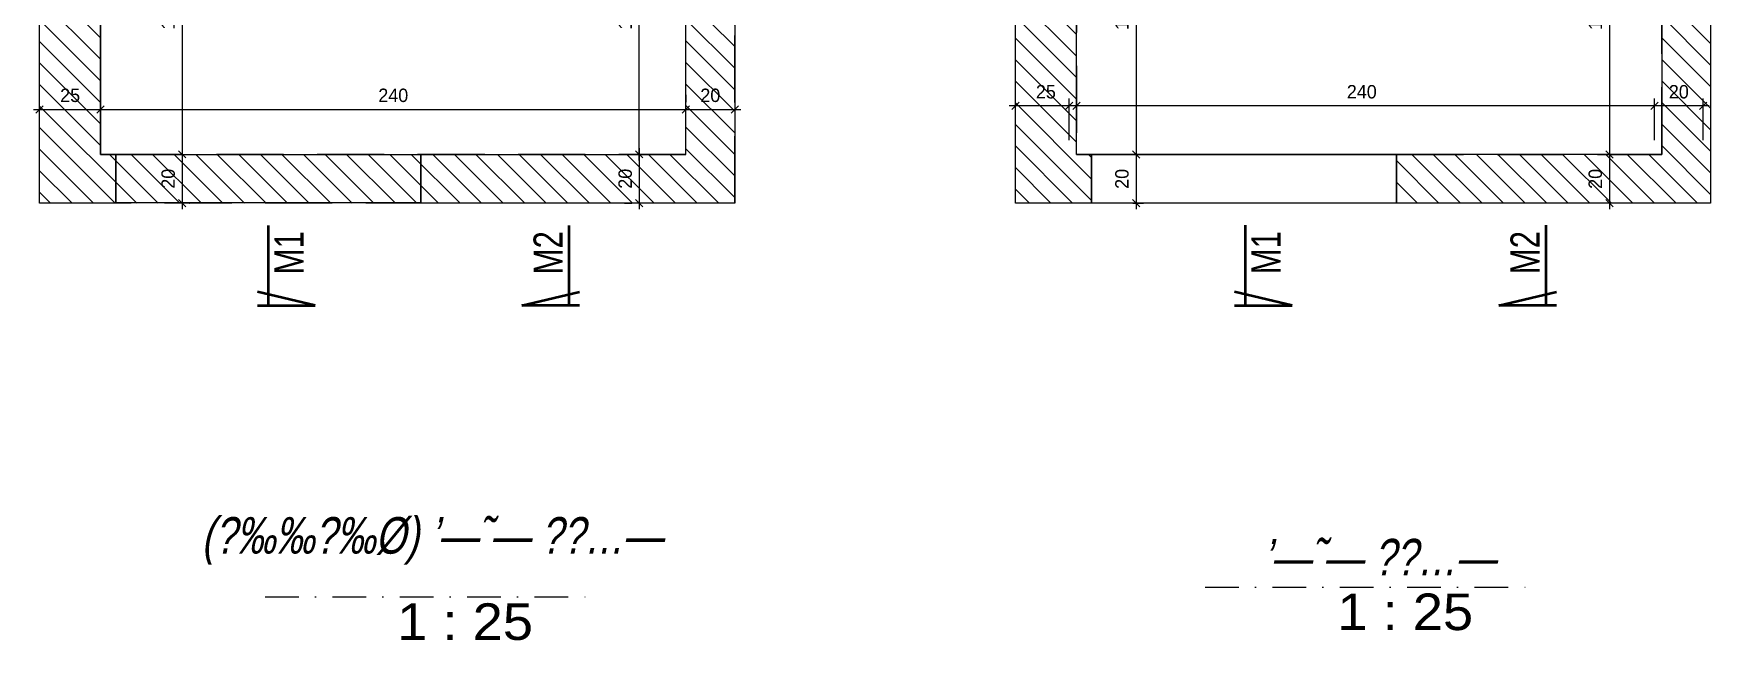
# Model space of a CAD drawing. Header units: inches. Extents: x -5298 to 11252, y 8210 to 22495.
# Drawn here: x 9068 to 9756, y 12494 to 12743 of the extents above; entities that cross this region are included whole.
import ezdxf
from ezdxf.enums import TextEntityAlignment as Align

# ---------------------------------------------------------------- set-up
doc = ezdxf.new("R2010")
doc.units = ezdxf.units.IN
doc.header["$LTSCALE"] = 55
doc.header["$MEASUREMENT"] = 0
doc.linetypes.add('DASHDOT2', pattern=[0.5, 0.25, -0.125, 0, -0.125])
doc.linetypes.add('DASHED2', pattern=[0.375, 0.25, -0.125])
doc.layers.get('Defpoints').update_dxf_attribs({"color": 40})
for name, color, linetype in [('BEAM', 3, 'Continuous'), ('dim', 2, 'Continuous'), ('dim-50-v', 2, 'Continuous'), ('ENG_beton nifsak', 4, 'Continuous'), ('ENG_beton ole', 3, 'DASHED2'), ('ENG_level', 1, 'DASHDOT2'), ('HATCH', 8, 'Continuous'), ('wall', 7, 'Continuous')]:
    doc.layers.add(name, color=color, linetype=linetype)
doc.layers.add('W', color=1, linetype='Continuous', lineweight=50)
doc.styles.add('AD', font='oron')
doc.styles.add('HEBREW', font='hebtxt-weld.shx', dxfattribs={"width": 0.8, "oblique": 12})
doc.styles.add('HEBTXT', font='hebtxt-weld.shx')
doc.dimstyles.new('25', dxfattribs={"dimtxt": 5.5, "dimasz": 3, "dimexe": 3, "dimexo": 6, "dimgap": 3, "dimtad": 1, "dimdec": 0, "dimrnd": 0.5, "dimdsep": 46, "dimtxsty": 'HEBTXT', "dimblk1": 'OBLIQUE', "dimblk2": 'OBLIQUE', "dimsah": 1, "dimcen": 1, "dimdle": 2.5, "dimclre": 9, "dimclrt": 3, "dimadec": 0, "dimazin": 0, "dimtfac": 1, "dimtdec": 0, "dimtix": 1, "dimtmove": 2, "dimatfit": 3, "dimldrblk": 'OBLIQUE', "dimfxl": 1, "dimtolj": 1, "dimarcsym": 0})

# ---------------------------------------------------------------- blocks, each defined once
blk = doc.blocks.new('_OBLIQUE')
at = {"color": 0, "linetype": 'ByBlock'}
blk.add_line((-0.5, -0.5), (0.5, 0.5), dxfattribs=at)
blk = doc.blocks.new('*D281')
at = {"layer": 'Defpoints', "color": 0, "linetype": 'Continuous', "transparency": 16777216}
for p in [(9471.08, 12713.48), (9471.08, 12693.48), (9496.08, 12693.48)]:
    blk.add_point(p, dxfattribs=at)
at = {"layer": 'dim-50-v', "color": 9, "linetype": 'Continuous', "lineweight": -2, "transparency": 16777216}
for p, q in [((9471.08, 12699.48), (9471.08, 12716.48)), ((9496.08, 12699.48), (9496.08, 12716.48))]:
    blk.add_line(p, q, dxfattribs=at)
at = {"layer": 'dim-50-v', "color": 0, "linetype": 'Continuous', "lineweight": -2, "transparency": 16777216}
blk.add_line((9498.58, 12713.48), (9468.58, 12713.48), dxfattribs=at)
at = {"layer": 'dim-50-v', "color": 0, "linetype": 'Continuous', "lineweight": -2, "transparency": 16777216, "xscale": 3, "yscale": 3, "zscale": 3, "rotation": 180}
blk.add_blockref('_OBLIQUE', (9471.08, 12713.48), dxfattribs=at)
at = {"layer": 'dim-50-v', "color": 0, "linetype": 'Continuous', "lineweight": -2, "transparency": 16777216, "xscale": 3, "yscale": 3, "zscale": 3}
blk.add_blockref('_OBLIQUE', (9496.08, 12713.48), dxfattribs=at)
at = {"layer": 'dim-50-v', "color": 3, "linetype": 'Continuous', "transparency": 16777216, "insert": (9483.58, 12719.23), "char_height": 5.5, "attachment_point": 5, "style": 'HEBTXT'}
blk.add_mtext('\\A1;25', dxfattribs=at)
blk = doc.blocks.new('*D282')
at = {"layer": 'Defpoints', "color": 0, "linetype": 'Continuous', "transparency": 16777216}
for p in [(9493.11, 12713.48), (9493.11, 12693.48, 0), (9733.11, 12693.48, 0)]:
    blk.add_point(p, dxfattribs=at)
at = {"layer": 'dim-50-v', "color": 9, "linetype": 'Continuous', "lineweight": -2, "transparency": 16777216}
for p, q in [((9493.11, 12699.48), (9493.11, 12716.48)), ((9733.11, 12699.48), (9733.11, 12716.48))]:
    blk.add_line(p, q, dxfattribs=at)
at = {"layer": 'dim-50-v', "color": 0, "linetype": 'Continuous', "lineweight": -2, "transparency": 16777216}
blk.add_line((9735.61, 12713.48), (9490.61, 12713.48), dxfattribs=at)
at = {"layer": 'dim-50-v', "color": 0, "linetype": 'Continuous', "lineweight": -2, "transparency": 16777216, "xscale": 3, "yscale": 3, "zscale": 3, "rotation": 180}
blk.add_blockref('_OBLIQUE', (9493.11, 12713.48), dxfattribs=at)
at = {"layer": 'dim-50-v', "color": 0, "linetype": 'Continuous', "lineweight": -2, "transparency": 16777216, "xscale": 3, "yscale": 3, "zscale": 3}
blk.add_blockref('_OBLIQUE', (9733.11, 12713.48), dxfattribs=at)
at = {"layer": 'dim-50-v', "color": 3, "linetype": 'Continuous', "transparency": 16777216, "insert": (9613.11, 12719.23), "char_height": 5.5, "attachment_point": 5, "style": 'HEBTXT'}
blk.add_mtext('\\A1;240', dxfattribs=at)
blk = doc.blocks.new('*D283')
at = {"layer": 'Defpoints', "color": 0, "linetype": 'Continuous', "transparency": 16777216}
for p in [(9733.11, 12713.48), (9733.11, 12693.48, 0), (9753.11, 12693.48)]:
    blk.add_point(p, dxfattribs=at)
at = {"layer": 'dim-50-v', "color": 9, "linetype": 'Continuous', "lineweight": -2, "transparency": 16777216}
for p, q in [((9733.11, 12699.48), (9733.11, 12716.48)), ((9753.11, 12699.48), (9753.11, 12716.48))]:
    blk.add_line(p, q, dxfattribs=at)
at = {"layer": 'dim-50-v', "color": 0, "linetype": 'Continuous', "lineweight": -2, "transparency": 16777216}
blk.add_line((9755.61, 12713.48), (9730.61, 12713.48), dxfattribs=at)
at = {"layer": 'dim-50-v', "color": 0, "linetype": 'Continuous', "lineweight": -2, "transparency": 16777216, "xscale": 3, "yscale": 3, "zscale": 3, "rotation": 180}
blk.add_blockref('_OBLIQUE', (9733.11, 12713.48), dxfattribs=at)
at = {"layer": 'dim-50-v', "color": 0, "linetype": 'Continuous', "lineweight": -2, "transparency": 16777216, "xscale": 3, "yscale": 3, "zscale": 3}
blk.add_blockref('_OBLIQUE', (9753.11, 12713.48), dxfattribs=at)
at = {"layer": 'dim-50-v', "color": 3, "linetype": 'Continuous', "transparency": 16777216, "insert": (9743.11, 12719.23), "char_height": 5.5, "attachment_point": 5, "style": 'HEBTXT'}
blk.add_mtext('\\A1;20', dxfattribs=at)
blk = doc.blocks.new('*D286')
at = {"layer": 'Defpoints', "color": 0, "linetype": 'Continuous', "transparency": 16777216}
for p in [(9722.56, 12807.98, 0), (9714.64, 12693.48), (9727.56, 12693.48, 0)]:
    blk.add_point(p, dxfattribs=at)
at = {"layer": 'dim-50-v', "color": 0, "linetype": 'Continuous', "lineweight": -2, "transparency": 16777216}
blk.add_line((9714.64, 12810.48), (9714.64, 12690.98), dxfattribs=at)
at = {"layer": 'dim-50-v', "color": 9, "linetype": 'Continuous', "lineweight": -2, "transparency": 16777216}
for p, q in [((9716.56, 12807.98), (9711.64, 12807.98)), ((9721.56, 12693.48), (9711.64, 12693.48))]:
    blk.add_line(p, q, dxfattribs=at)
at = {"layer": 'dim-50-v', "color": 0, "linetype": 'Continuous', "lineweight": -2, "transparency": 16777216, "xscale": 3, "yscale": 3, "zscale": 3}
for p, rotation in [((9714.64, 12807.98), 90), ((9714.64, 12693.48), 270)]:
    blk.add_blockref('_OBLIQUE', p, dxfattribs=dict(at, rotation=rotation))
at = {"layer": 'dim-50-v', "color": 3, "linetype": 'Continuous', "transparency": 16777216, "insert": (9708.89, 12750.73), "char_height": 5.5, "attachment_point": 5, "rotation": 90, "style": 'HEBTXT'}
blk.add_mtext('\\A1;115', dxfattribs=at)
blk = doc.blocks.new('*D289')
at = {"layer": 'Defpoints', "color": 0, "linetype": 'Continuous', "transparency": 16777216}
for p in [(9528.46, 12807.98, 0), (9520.55, 12693.48), (9533.47, 12693.48, 0)]:
    blk.add_point(p, dxfattribs=at)
at = {"layer": 'dim-50-v', "color": 0, "linetype": 'Continuous', "lineweight": -2, "transparency": 16777216}
blk.add_line((9520.55, 12810.48), (9520.55, 12690.98), dxfattribs=at)
at = {"layer": 'dim-50-v', "color": 9, "linetype": 'Continuous', "lineweight": -2, "transparency": 16777216}
for p, q in [((9522.46, 12807.98), (9517.55, 12807.98)), ((9527.47, 12693.48), (9517.55, 12693.48))]:
    blk.add_line(p, q, dxfattribs=at)
at = {"layer": 'dim-50-v', "color": 0, "linetype": 'Continuous', "lineweight": -2, "transparency": 16777216, "xscale": 3, "yscale": 3, "zscale": 3}
for p, rotation in [((9520.55, 12807.98), 90), ((9520.55, 12693.48), 270)]:
    blk.add_blockref('_OBLIQUE', p, dxfattribs=dict(at, rotation=rotation))
at = {"layer": 'dim-50-v', "color": 3, "linetype": 'Continuous', "transparency": 16777216, "insert": (9514.8, 12750.73), "char_height": 5.5, "attachment_point": 5, "rotation": 90, "style": 'HEBTXT'}
blk.add_mtext('\\A1;115', dxfattribs=at)
blk = doc.blocks.new('*D295')
at = {"layer": 'Defpoints', "color": 0, "linetype": 'Continuous', "transparency": 16777216}
for p in [(9727.56, 12693.48, 0), (9712.94, 12673.61, 0), (9714.64, 12673.61)]:
    blk.add_point(p, dxfattribs=at)
at = {"layer": 'dim-50-v', "color": 9, "linetype": 'Continuous', "lineweight": -2, "transparency": 16777216}
for p, q in [((9721.56, 12693.48), (9711.64, 12693.48)), ((9718.94, 12673.61), (9717.64, 12673.61))]:
    blk.add_line(p, q, dxfattribs=at)
at = {"layer": 'dim-50-v', "color": 0, "linetype": 'Continuous', "lineweight": -2, "transparency": 16777216}
blk.add_line((9714.64, 12695.98), (9714.64, 12671.11), dxfattribs=at)
at = {"layer": 'dim-50-v', "color": 0, "linetype": 'Continuous', "lineweight": -2, "transparency": 16777216, "xscale": 3, "yscale": 3, "zscale": 3}
for p, rotation in [((9714.64, 12693.48), 90), ((9714.64, 12673.61), 270)]:
    blk.add_blockref('_OBLIQUE', p, dxfattribs=dict(at, rotation=rotation))
at = {"layer": 'dim-50-v', "color": 3, "linetype": 'Continuous', "transparency": 16777216, "insert": (9708.89, 12683.55), "char_height": 5.5, "attachment_point": 5, "rotation": 90, "style": 'HEBTXT'}
blk.add_mtext('\\A1;20', dxfattribs=at)
blk = doc.blocks.new('*D297')
at = {"layer": 'Defpoints', "color": 0, "linetype": 'Continuous', "transparency": 16777216}
for p in [(9533.47, 12693.48, 0), (9513.26, 12673.61, 0), (9520.55, 12673.61, 0)]:
    blk.add_point(p, dxfattribs=at)
at = {"layer": 'dim-50-v', "color": 9, "linetype": 'Continuous', "lineweight": -2, "transparency": 16777216}
for p, q in [((9527.47, 12693.48, 0), (9517.55, 12693.48, 0)), ((9519.26, 12673.61, 0), (9523.55, 12673.61, 0))]:
    blk.add_line(p, q, dxfattribs=at)
at = {"layer": 'dim-50-v', "color": 0, "linetype": 'Continuous', "lineweight": -2, "transparency": 16777216}
blk.add_line((9520.55, 12695.98, 0), (9520.55, 12671.11, 0), dxfattribs=at)
at = {"layer": 'dim-50-v', "color": 0, "linetype": 'Continuous', "lineweight": -2, "transparency": 16777216, "xscale": 3, "yscale": 3, "zscale": 3}
for p, rotation in [((9520.55, 12693.48, 0), 90), ((9520.55, 12673.61, 0), 270)]:
    blk.add_blockref('_OBLIQUE', p, dxfattribs=dict(at, rotation=rotation))
at = {"layer": 'dim-50-v', "color": 3, "linetype": 'Continuous', "transparency": 16777216, "insert": (9514.8, 12683.55, 0), "char_height": 5.5, "attachment_point": 5, "rotation": 90, "style": 'HEBTXT'}
blk.add_mtext('\\A1;20', dxfattribs=at)
blk = doc.blocks.new('*D314')
at = {"layer": 'Defpoints', "color": 0, "linetype": 'Continuous', "transparency": 16777216}
for p in [(9316.87, 12693.61), (9316.87, 12673.61), (9316.87, 12673.61)]:
    blk.add_point(p, dxfattribs=at)
at = {"layer": 'dim-50-v', "color": 9, "linetype": 'Continuous', "lineweight": -2, "transparency": 16777216}
for p, q in [((9310.87, 12693.61), (9313.87, 12693.61)), ((9310.87, 12673.61), (9313.87, 12673.61))]:
    blk.add_line(p, q, dxfattribs=at)
at = {"layer": 'dim-50-v', "color": 0, "linetype": 'Continuous', "lineweight": -2, "transparency": 16777216}
blk.add_line((9316.87, 12696.11), (9316.87, 12671.11), dxfattribs=at)
at = {"layer": 'dim-50-v', "color": 0, "linetype": 'Continuous', "lineweight": -2, "transparency": 16777216, "xscale": 3, "yscale": 3, "zscale": 3}
for p, rotation in [((9316.87, 12693.61), 90), ((9316.87, 12673.61), 270)]:
    blk.add_blockref('_OBLIQUE', p, dxfattribs=dict(at, rotation=rotation))
at = {"layer": 'dim-50-v', "color": 3, "linetype": 'Continuous', "transparency": 16777216, "insert": (9311.12, 12683.61), "char_height": 5.5, "attachment_point": 5, "rotation": 90, "style": 'HEBTXT'}
blk.add_mtext('\\A1;20', dxfattribs=at)
blk = doc.blocks.new('*D399')
at = {"layer": 'Defpoints', "color": 0, "linetype": 'Continuous', "transparency": 16777216}
for p in [(9126.36, 12808.11, 0), (9126.36, 12693.61, 0), (9129.45, 12693.61)]:
    blk.add_point(p, dxfattribs=at)
at = {"layer": 'dim-50-v', "color": 0, "linetype": 'Continuous', "lineweight": -2, "transparency": 16777216}
blk.add_line((9129.45, 12810.61), (9129.45, 12691.11), dxfattribs=at)
at = {"layer": 'dim-50-v', "color": 9, "linetype": 'Continuous', "lineweight": -2, "transparency": 16777216}
for p, q in [((9132.36, 12808.11), (9132.45, 12808.11)), ((9132.36, 12693.61), (9132.45, 12693.61))]:
    blk.add_line(p, q, dxfattribs=at)
at = {"layer": 'dim-50-v', "color": 0, "linetype": 'Continuous', "lineweight": -2, "transparency": 16777216, "xscale": 3, "yscale": 3, "zscale": 3}
for p, rotation in [((9129.45, 12808.11), 90), ((9129.45, 12693.61), 270)]:
    blk.add_blockref('_OBLIQUE', p, dxfattribs=dict(at, rotation=rotation))
at = {"layer": 'dim-50-v', "color": 3, "linetype": 'Continuous', "transparency": 16777216, "insert": (9123.7, 12750.86), "char_height": 5.5, "attachment_point": 5, "rotation": 90, "style": 'HEBTXT'}
blk.add_mtext('\\A1;115', dxfattribs=at)
blk = doc.blocks.new('*D400')
at = {"layer": 'Defpoints', "color": 0, "linetype": 'Continuous', "transparency": 16777216}
for p in [(9126.36, 12693.61, 0), (9126.36, 12673.61, 0), (9129.45, 12673.61)]:
    blk.add_point(p, dxfattribs=at)
at = {"layer": 'dim-50-v', "color": 0, "linetype": 'Continuous', "lineweight": -2, "transparency": 16777216}
blk.add_line((9129.45, 12696.11), (9129.45, 12671.11), dxfattribs=at)
at = {"layer": 'dim-50-v', "color": 9, "linetype": 'Continuous', "lineweight": -2, "transparency": 16777216}
for p, q in [((9132.36, 12693.61), (9132.45, 12693.61)), ((9132.36, 12673.61), (9132.45, 12673.61))]:
    blk.add_line(p, q, dxfattribs=at)
at = {"layer": 'dim-50-v', "color": 0, "linetype": 'Continuous', "lineweight": -2, "transparency": 16777216, "xscale": 3, "yscale": 3, "zscale": 3}
for p, rotation in [((9129.45, 12693.61), 90), ((9129.45, 12673.61), 270)]:
    blk.add_blockref('_OBLIQUE', p, dxfattribs=dict(at, rotation=rotation))
at = {"layer": 'dim-50-v', "color": 3, "linetype": 'Continuous', "transparency": 16777216, "insert": (9123.7, 12683.61), "char_height": 5.5, "attachment_point": 5, "rotation": 90, "style": 'HEBTXT'}
blk.add_mtext('\\A1;20', dxfattribs=at)
blk = doc.blocks.new('*D401')
at = {"layer": 'Defpoints', "color": 0, "linetype": 'Continuous', "transparency": 16777216}
for p in [(9316.87, 12808.11), (9317.57, 12808.11, 0), (9316.87, 12693.61, 0)]:
    blk.add_point(p, dxfattribs=at)
at = {"layer": 'dim-50-v', "color": 0, "linetype": 'Continuous', "lineweight": -2, "transparency": 16777216}
blk.add_line((9316.87, 12691.11), (9316.87, 12810.61), dxfattribs=at)
at = {"layer": 'dim-50-v', "color": 9, "linetype": 'Continuous', "lineweight": -2, "transparency": 16777216}
for p, q in [((9311.57, 12808.11), (9313.87, 12808.11)), ((9310.87, 12693.61), (9313.87, 12693.61))]:
    blk.add_line(p, q, dxfattribs=at)
at = {"layer": 'dim-50-v', "color": 0, "linetype": 'Continuous', "lineweight": -2, "transparency": 16777216, "xscale": 3, "yscale": 3, "zscale": 3}
for p, rotation in [((9316.87, 12808.11), 90), ((9316.87, 12693.61), 270)]:
    blk.add_blockref('_OBLIQUE', p, dxfattribs=dict(at, rotation=rotation))
at = {"layer": 'dim-50-v', "color": 3, "linetype": 'Continuous', "transparency": 16777216, "insert": (9311.12, 12750.86), "char_height": 5.5, "attachment_point": 5, "rotation": 90, "style": 'HEBTXT'}
blk.add_mtext('\\A1;115', dxfattribs=at)
blk = doc.blocks.new('*D424')
at = {"layer": 'Defpoints', "color": 0, "linetype": 'Continuous', "transparency": 16777216}
for p in [(9070.99, 12712.17, 0), (9095.99, 12712.17, 0), (9095.99, 12712.02)]:
    blk.add_point(p, dxfattribs=at)
at = {"layer": 'dim-50-v', "color": 0, "linetype": 'Continuous', "lineweight": -2, "transparency": 16777216}
blk.add_line((9068.49, 12712.02), (9098.49, 12712.02), dxfattribs=at)
at = {"layer": 'dim-50-v', "color": 9, "linetype": 'Continuous', "lineweight": -2, "transparency": 16777216}
for p, q in [((9070.99, 12706.17), (9070.99, 12709.02)), ((9095.99, 12706.17), (9095.99, 12709.02))]:
    blk.add_line(p, q, dxfattribs=at)
at = {"layer": 'dim-50-v', "color": 0, "linetype": 'Continuous', "lineweight": -2, "transparency": 16777216, "xscale": 3, "yscale": 3, "zscale": 3, "rotation": 180}
blk.add_blockref('_OBLIQUE', (9070.99, 12712.02), dxfattribs=at)
at = {"layer": 'dim-50-v', "color": 0, "linetype": 'Continuous', "lineweight": -2, "transparency": 16777216, "xscale": 3, "yscale": 3, "zscale": 3}
blk.add_blockref('_OBLIQUE', (9095.99, 12712.02), dxfattribs=at)
at = {"layer": 'dim-50-v', "color": 3, "linetype": 'Continuous', "transparency": 16777216, "insert": (9083.49, 12717.77), "char_height": 5.5, "attachment_point": 5, "style": 'HEBTXT'}
blk.add_mtext('\\A1;25', dxfattribs=at)
blk = doc.blocks.new('*D425')
at = {"layer": 'Defpoints', "color": 0, "linetype": 'Continuous', "transparency": 16777216}
for p in [(9095.99, 12712.17, 0), (9335.99, 12712.02, 0), (9335.99, 12712.02)]:
    blk.add_point(p, dxfattribs=at)
at = {"layer": 'dim-50-v', "color": 9, "linetype": 'Continuous', "lineweight": -2, "transparency": 16777216}
for p, q in [((9335.99, 12718.02), (9335.99, 12715.02)), ((9095.99, 12706.17), (9095.99, 12709.02))]:
    blk.add_line(p, q, dxfattribs=at)
at = {"layer": 'dim-50-v', "color": 0, "linetype": 'Continuous', "lineweight": -2, "transparency": 16777216}
blk.add_line((9093.49, 12712.02), (9338.49, 12712.02), dxfattribs=at)
at = {"layer": 'dim-50-v', "color": 0, "linetype": 'Continuous', "lineweight": -2, "transparency": 16777216, "xscale": 3, "yscale": 3, "zscale": 3, "rotation": 180}
blk.add_blockref('_OBLIQUE', (9095.99, 12712.02), dxfattribs=at)
at = {"layer": 'dim-50-v', "color": 0, "linetype": 'Continuous', "lineweight": -2, "transparency": 16777216, "xscale": 3, "yscale": 3, "zscale": 3}
blk.add_blockref('_OBLIQUE', (9335.99, 12712.02), dxfattribs=at)
at = {"layer": 'dim-50-v', "color": 3, "linetype": 'Continuous', "transparency": 16777216, "insert": (9215.99, 12717.77), "char_height": 5.5, "attachment_point": 5, "style": 'HEBTXT'}
blk.add_mtext('\\A1;240', dxfattribs=at)
blk = doc.blocks.new('*D426')
at = {"layer": 'Defpoints', "color": 0, "linetype": 'Continuous', "transparency": 16777216}
for p in [(9335.99, 12712.02, 0), (9355.99, 12712.02), (9355.99, 12710.09, 0)]:
    blk.add_point(p, dxfattribs=at)
at = {"layer": 'dim-50-v', "color": 9, "linetype": 'Continuous', "lineweight": -2, "transparency": 16777216}
for p, q in [((9335.99, 12718.02), (9335.99, 12715.02)), ((9355.99, 12716.09), (9355.99, 12715.02))]:
    blk.add_line(p, q, dxfattribs=at)
at = {"layer": 'dim-50-v', "color": 0, "linetype": 'Continuous', "lineweight": -2, "transparency": 16777216}
blk.add_line((9333.49, 12712.02), (9358.49, 12712.02), dxfattribs=at)
at = {"layer": 'dim-50-v', "color": 0, "linetype": 'Continuous', "lineweight": -2, "transparency": 16777216, "xscale": 3, "yscale": 3, "zscale": 3, "rotation": 180}
blk.add_blockref('_OBLIQUE', (9335.99, 12712.02), dxfattribs=at)
at = {"layer": 'dim-50-v', "color": 0, "linetype": 'Continuous', "lineweight": -2, "transparency": 16777216, "xscale": 3, "yscale": 3, "zscale": 3}
blk.add_blockref('_OBLIQUE', (9355.99, 12712.02), dxfattribs=at)
at = {"layer": 'dim-50-v', "color": 3, "linetype": 'Continuous', "transparency": 16777216, "insert": (9345.99, 12717.77), "char_height": 5.5, "attachment_point": 5, "style": 'HEBTXT'}
blk.add_mtext('\\A1;20', dxfattribs=at)
blk = doc.blocks.new('bak gr')
at = {"layer": 'ENG_beton nifsak', "ltscale": 5, "elevation": 0}
blk.add_lwpolyline([(11920.32, 13141.18), (11920.32, 12611.18), (11635.32, 12611.18), (11635.32, 13141.18)], close=True, dxfattribs=at)
blk.add_lwpolyline([(11660.32, 13121.18), (11900.32, 13121.18), (11900.32, 12631.18), (11660.32, 12631.18), (11660.32, 13121.18)], dxfattribs=at)

msp = doc.modelspace()

# ---------------------------------------------------------------- hatches: boundary and pattern name
at = {"layer": 'HATCH', "linetype": 'Continuous', "transparency": 33554687}
h = msp.add_hatch(dxfattribs=at)
h.set_pattern_fill('ANSI31', color=256, scale=50, angle=270)
h.set_pattern_definition([(315, (-552.145, -1051.0236), (4.4194174, 4.4194174), [])])
h.paths.add_polyline_path([(9070.99, 13203.61), (9070.99, 12673.61), (9355.99, 12673.61), (9355.99, 13203.61)])
h.paths.add_polyline_path([(9335.99, 13183.61), (9335.99, 13037.11), (9336.96, 13037.11), (9335.99, 12803.94), (9335.99, 12693.61), (9095.99, 12693.61), (9095.99, 13183.61)], flags=16)
h.paths.add_polyline_path([(9279.74, 12948.11), (9228.49, 12948.11), (9228.49, 12945.63), (9279.74, 12920.11)], flags=0)
h.paths.add_polyline_path([(9223.49, 12808.11), (9335.99, 12808.11), (9335.99, 12808.11), (9223.49, 12808.11)], flags=0)
h.paths.add_polyline_path([(9335.99, 13032.11), (9335.99, 13032.11), (9223.49, 13032.11), (9223.49, 12920.11), (9279.74, 12920.11), (9223.49, 12894.21), (9223.49, 12808.11), (9208.49, 12808.11), (9100.99, 12808.11), (9100.99, 12803.11), (9095.99, 12803.11), (9095.99, 13037.11), (9100.99, 13037.11), (9100.99, 13032.11), (9208.49, 13032.11), (9223.49, 13032.11)], flags=0)
h.paths.add_polyline_path([(9208.49, 12976.11), (9152.24, 12976.11), (9152.24, 13004.11), (9208.49, 13004.11)], flags=0)
h.paths.add_polyline_path([(9165.55, 13072.67), (9165.55, 13085.67), (9192.94, 13085.67), (9192.94, 13072.67)], flags=8)
h.paths.add_polyline_path([(9155.32, 12741.4), (9155.32, 12754.4), (9182.72, 12754.4), (9182.72, 12741.4)], flags=8)
h = msp.add_hatch(dxfattribs=at)
h.set_pattern_fill('ANSI31', color=256, scale=50, angle=270)
h.set_pattern_definition([(315, (-788.872, -960.91), (4.4194174, 4.4194174), [])])
h.paths.add_polyline_path([(9496.08, 13183.61), (9736.08, 13183.61), (9736.08, 12693.61), (9627.32, 12693.61), (9627.32, 12673.61), (9756.08, 12673.61), (9756.08, 13203.61), (9471.08, 13203.61), (9471.08, 12673.61), (9502.32, 12673.61), (9502.32, 12693.61), (9496.08, 12693.61)])

# ---------------------------------------------------------------- linework, layer by layer
at = {"layer": 'BEAM', "color": 2, "linetype": 'Continuous', "elevation": 0}
for points in [[(9102.23, 12693.61), (9227.23, 12693.61), (9227.23, 12673.74), (9102.23, 12673.74)], [(9502.32, 12693.48), (9627.32, 12693.48), (9627.32, 12673.61), (9502.32, 12673.61)]]:
    msp.add_lwpolyline(points, close=True, dxfattribs=at)
at = {"layer": 'ENG_beton nifsak', "ltscale": 5}
for p, q in [((9070.99, 12673.61, 0), (9070.99, 13203.61, 0)), ((9355.99, 13203.61), (9355.99, 12673.61, 0)), ((9095.99, 12693.61, 0), (9095.99, 13183.61, 0)), ((9095.99, 13183.61, 0), (9095.99, 12693.61, 0)), ((9335.99, 12693.61, 0), (9335.99, 13183.61, 0)), ((9102.23, 12693.61, 0), (9095.99, 12693.61, 0)), ((9095.99, 12693.61, 0), (9102.23, 12693.61, 0)), ((9102.23, 12693.61, 0), (9102.23, 12673.61, 0)), ((9227.23, 12673.61, 0), (9227.23, 12693.61, 0)), ((9227.23, 12693.61, 0), (9335.99, 12693.61, 0)), ((9102.23, 12673.61, 0), (9070.99, 12673.61, 0)), ((9355.99, 12673.61, 0), (9227.23, 12673.61, 0))]:
    msp.add_line(p, q, dxfattribs=at)
at = {"layer": 'ENG_beton ole', "ltscale": 2}
for p, q in [((9070.99, 12673.61, 0), (9070.99, 13203.61, 0)), ((9355.99, 12673.61, 0), (9355.99, 13203.61, 0)), ((9471.08, 12673.61, 0), (9471.08, 13203.61, 0)), ((9756.08, 13203.61), (9756.08, 12673.61, 0)), ((9095.99, 12693.61, 0), (9095.99, 13183.61, 0)), ((9095.99, 12693.61, 0), (9095.99, 13183.61, 0)), ((9335.99, 12693.61, 0), (9335.99, 13183.61, 0)), ((9496.08, 12693.61, 0), (9496.08, 13183.61, 0)), ((9496.08, 13183.61, 0), (9496.08, 12693.61, 0)), ((9736.08, 12693.61, 0), (9736.08, 13183.61, 0)), ((9335.99, 12693.61, 0), (9095.99, 12693.61, 0)), ((9502.32, 12693.61, 0), (9496.08, 12693.61, 0)), ((9496.08, 12693.61, 0), (9502.32, 12693.61, 0)), ((9502.32, 12693.61, 0), (9502.32, 12673.61, 0)), ((9627.32, 12673.61, 0), (9627.32, 12693.61, 0)), ((9627.32, 12693.61, 0), (9736.08, 12693.61, 0)), ((9355.99, 12673.61, 0), (9070.99, 12673.61, 0)), ((9502.32, 12673.61, 0), (9471.08, 12673.61, 0)), ((9756.08, 12673.61, 0), (9627.32, 12673.61, 0))]:
    msp.add_line(p, q, dxfattribs=at)
at = {"layer": 'ENG_level', "color": 1}
for p, q in [((9548.96, 12516.21), (9685.22, 12516.21)), ((9163.49, 12512.18, 0), (9299.75, 12512.18, 0))]:
    msp.add_line(p, q, dxfattribs=at)
at = {"layer": 'W'}
for p, q in [((9164.68, 12664.49, 0), (9164.68, 12631.6, 0)), ((9288.04, 12664.49, 0), (9288.04, 12631.6, 0)), ((9565.27, 12664.54, 0), (9565.27, 12631.65, 0)), ((9688.63, 12664.54, 0), (9688.63, 12631.65, 0)), ((9183.98, 12631.6, 0), (9160.31, 12637.2, 0)), ((9160.31, 12631.6, 0), (9183.98, 12631.6, 0)), ((9268.74, 12631.6, 0), (9292.41, 12637.2, 0)), ((9292.41, 12631.6, 0), (9268.74, 12631.6, 0)), ((9584.57, 12631.65, 0), (9560.9, 12637.25, 0)), ((9560.9, 12631.65, 0), (9584.57, 12631.65, 0)), ((9669.33, 12631.65, 0), (9693, 12637.25, 0)), ((9693, 12631.65, 0), (9669.33, 12631.65, 0))]:
    msp.add_line(p, q, dxfattribs=at)
at = {"layer": 'wall'}
msp.add_line((9227.23, 12693.61, 0), (9335.99, 12693.61, 0), dxfattribs=at)

# ---------------------------------------------------------------- block references
at = {"layer": 'dim', "color": 2, "linetype": 'Continuous'}
msp.add_blockref('bak gr', (-2164.24, 62.43, 0), dxfattribs=at)

# ---------------------------------------------------------------- texts
at = {"layer": 'ENG_level', "style": 'HEBREW', "oblique": 12, "width": 0.8}
for s, p in [('(%%141‰‰%%144‰%%129) ’—˜— %%154%%142…—', (9326.31, 12529.88, 0)), ('’—˜— \x9a\x8e…—', (9667.82, 12520.95))]:
    msp.add_text(s, height=15, dxfattribs=at).set_placement(p, align=Align.RIGHT)
at = {"layer": 'ENG_level', "color": 1, "style": 'HEBTXT', "width": 1.11}
for p in [(9245.45, 12502.02, 0), (9630.93, 12506.05)]:
    msp.add_text('1 : 25', height=15, rotation=360, dxfattribs=at).set_placement(p, align=Align.MIDDLE)
at = {"layer": 'W', "style": 'AD', "width": 0.8}
for s, p in [('M1', (9179.22, 12644.37, 0)), ('M2', (9285.45, 12644.37, 0)), ('M1', (9579.81, 12644.42, 0)), ('M2', (9686.04, 12644.42, 0))]:
    msp.add_text(s, height=11.953, rotation=90, dxfattribs=at).set_placement(p)

# ---------------------------------------------------------------- dimensions: what is measured, and where the dimension line sits
at = {"layer": 'dim-50-v', "linetype": 'Continuous'}
for base, p1, p2, picture, middle in [((9129.45454, 12693.61436), (9126.36039, 12808.11444, 0), (9126.36039, 12693.61436, 0), '*D399', (9123.70454, 12750.8644)), ((9316.8707, 12808.1144), (9316.8748, 12693.6141, 0), (9317.5691, 12808.1144, 0), '*D401', (9311.1207, 12750.8643)), ((9520.5474, 12693.4847, 0), (9528.4623, 12807.985, 0), (9533.468, 12693.4847, 0), '*D289', (9514.7974, 12750.7348, 0)), ((9714.6408, 12693.4847, 0), (9722.5557, 12807.985, 0), (9727.5614, 12693.4847, 0), '*D286', (9708.8908, 12750.7348, 0)), ((9129.45, 12673.61), (9126.36, 12693.61, 0), (9126.36, 12673.61, 0), '*D400', (9123.7, 12683.61)), ((9316.87, 12673.61, 0), (9316.87, 12693.61, 0), (9316.87, 12673.61, 0), '*D314', (9311.12, 12683.61, 0)), ((9520.55, 12673.61, 0), (9533.47, 12693.48, 0), (9513.26, 12673.61, 0), '*D297', (9514.8, 12683.55, 0)), ((9714.64, 12673.61, 0), (9727.56, 12693.48, 0), (9712.94, 12673.61, 0), '*D295', (9708.89, 12683.55, 0))]:
    dim = msp.add_linear_dim(base=base, p1=p1, p2=p2, angle=90, dimstyle='25', dxfattribs=at)
    dim.commit()
    dim.dimension.update_dxf_attribs({"geometry": picture, "text_midpoint": middle})
for base, p1, p2, picture, middle in [((9095.99, 12712.02), (9070.99, 12712.17, 0), (9095.99, 12712.17, 0), '*D424', (9083.49, 12717.77)), ((9335.99, 12712.02), (9095.99, 12712.17, 0), (9335.99, 12712.02, 0), '*D425', (9215.99, 12717.77)), ((9355.99, 12712.02), (9335.99, 12712.02, 0), (9355.99, 12710.09, 0), '*D426', (9345.99, 12717.77)), ((9471.08, 12713.48, 0), (9496.08, 12693.48, 0), (9471.08, 12693.48, 0), '*D281', (9483.58, 12719.23, 0)), ((9493.11, 12713.48, 0), (9733.11, 12693.48, 0), (9493.11, 12693.48, 0), '*D282', (9613.11, 12719.23, 0)), ((9733.11, 12713.48, 0), (9753.11, 12693.48, 0), (9733.11, 12693.48, 0), '*D283', (9743.11, 12719.23, 0))]:
    dim = msp.add_linear_dim(base=base, p1=p1, p2=p2, dimstyle='25', dxfattribs=at)
    dim.commit()
    dim.dimension.update_dxf_attribs({"geometry": picture, "text_midpoint": middle})

doc.saveas('drawing.dxf')
